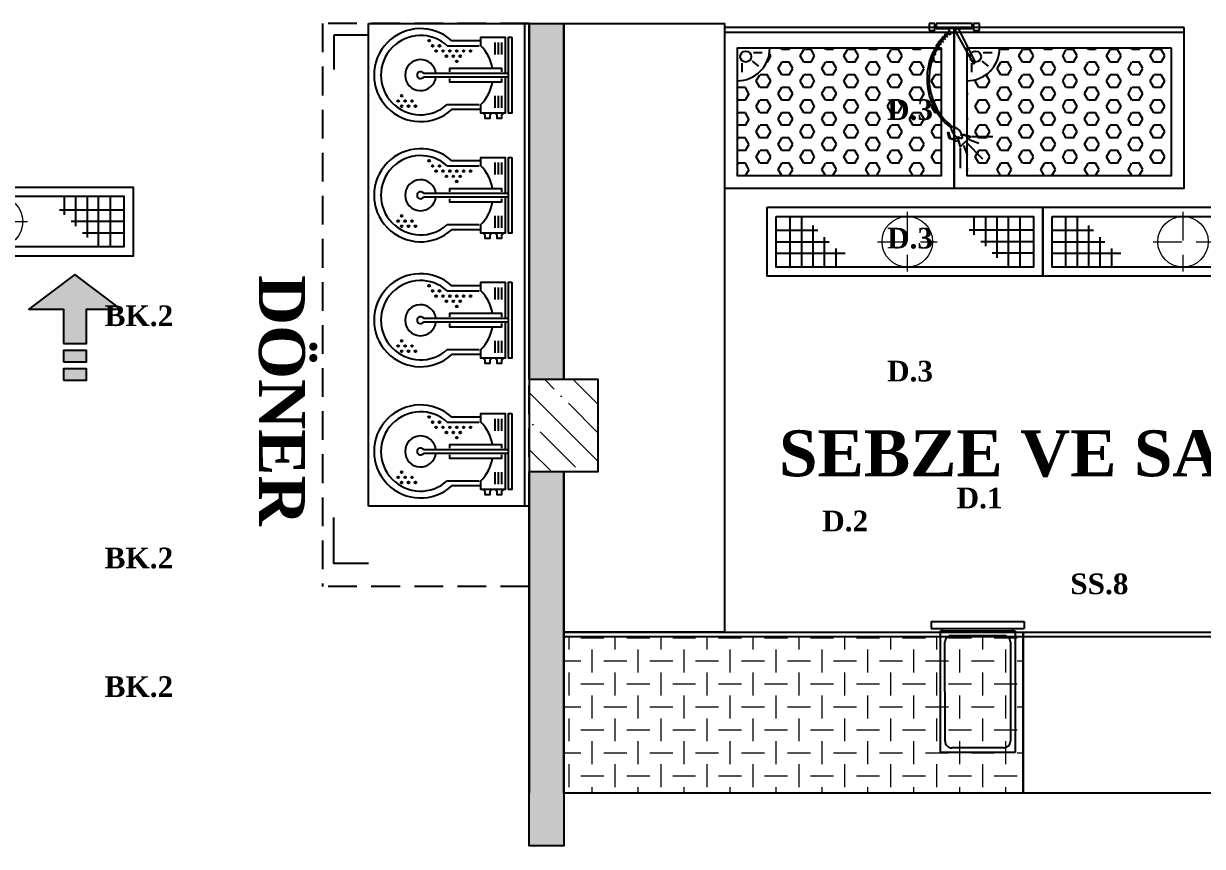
# Model space of a CAD drawing. Header units: millimetres. Extents: x 322668 to 332469, y 13187 to 20117.
# Drawn here: x 328627 to 329141, y 17099 to 17457 of the extents above; entities that cross this region are included whole.
import ezdxf
from ezdxf.enums import TextEntityAlignment as Align

# ---------------------------------------------------------------- set-up
doc = ezdxf.new("R2010")
doc.units = ezdxf.units.MM
doc.header["$LTSCALE"] = 50
doc.header["$MEASUREMENT"] = 0
doc.header["$PDMODE"] = 3
doc.header["$PDSIZE"] = -0.5
doc.linetypes.add('DASHED2', pattern=[0.375, 0.25, -0.125])
doc.linetypes.add('HIDDEN', pattern=[0.375, 0.25, -0.125])
doc.layers.get('0').update_dxf_attribs({"linetype": 'CONTINUOUS'})
doc.layers.get('DEFPOINTS').update_dxf_attribs({"linetype": 'CONTINUOUS'})
for name, color, linetype in [('Duvar h-190', 8, 'CONTINUOUS'), ('MIM_BA', 3, 'CONTINUOUS'), ('MIM_DOSEME', 7, 'CONTINUOUS'), ('MIM_OLCU-DIS', 1, 'CONTINUOUS'), ('sıhhi tesisat', 162, 'CONTINUOUS'), ('Yarım Duvar', 3, 'CONTINUOUS')]:
    doc.layers.add(name, color=color, linetype=linetype)
for name, color, linetype, lineweight in [('GRC-Ekipman', 4, 'CONTINUOUS', 25), ('GRC-sebze', 94, 'CONTINUOUS', 15), ('s-depo', 140, 'CONTINUOUS', 25), ('Tarama', 252, 'CONTINUOUS', 20), ('yerizg-a', 7, 'CONTINUOUS', 15), ('yerizg-b', 7, 'CONTINUOUS', 9)]:
    doc.layers.add(name, color=color, linetype=linetype, lineweight=lineweight)
doc.styles.add('OLCU', font='TSIMPLEX.SHX', dxfattribs={"width": 0.7})
doc.styles.add('REF', font='calibri.ttf', dxfattribs={"height": 10})
doc.styles.add('ROMANS', font='romans.shx')
doc.dimstyles.new('200-OLCU-DIŞ', dxfattribs={"dimtxt": 30, "dimasz": 10, "dimexe": 0, "dimexo": 0, "dimgap": 10, "dimtad": 1, "dimdec": 1, "dimdsep": 46, "dimtxsty": 'OLCU', "dimblk1": 'DOT', "dimblk2": 'DOT', "dimsah": 1, "dimcen": 0, "dimclrd": 7, "dimclre": 7, "dimclrt": 4, "dimadec": 0, "dimazin": 0, "dimtfac": 1, "dimtdec": 1, "dimtix": 1, "dimtmove": 2, "dimatfit": 3, "dimldrblk": 'DOT', "dimfxl": 0, "dimtolj": 1, "dimarcsym": 0})

# ---------------------------------------------------------------- blocks, each defined once
blk = doc.blocks.new('_DOT')
at = {"color": 0, "linetype": 'ByBlock'}
blk.add_line((-0.5, 0), (-1, 0), dxfattribs=at)
at = {"color": 0, "linetype": 'ByBlock', "const_width": 0.5}
blk.add_lwpolyline([(-0.25, 0, 1), (0.25, 0, 1)], format="xyb", close=True, dxfattribs=at)
blk = doc.blocks.new('*D159')
at = {"layer": 'DEFPOINTS', "color": 0}
for p in [(329577.75, 18407.96, -57.5), (327588.54, 14893), (330092.59, 14893)]:
    blk.add_point(p, dxfattribs=at)
at = {"layer": 'MIM_OLCU-DIS', "color": 7, "lineweight": -2}
for p, q in [((330052.83, 18407.96), (330092.59, 18407.96)), ((330092.59, 18397.96), (330092.59, 14903)), ((330052.59, 14893), (330092.59, 14893))]:
    blk.add_line(p, q, dxfattribs=at)
at = {"layer": 'MIM_OLCU-DIS', "color": 7, "lineweight": -2, "xscale": 10, "yscale": 10, "zscale": 10}
for p, rotation in [((330092.59, 18407.96), 90), ((330092.59, 14893), 270)]:
    blk.add_blockref('_DOT', p, dxfattribs=dict(at, rotation=rotation))
at = {"layer": 'MIM_OLCU-DIS', "color": 4, "insert": (330067.59, 16650.48), "char_height": 30, "attachment_point": 5, "rotation": 90, "style": 'OLCU'}
blk.add_mtext('\\A1;3515', dxfattribs=at)
blk = doc.blocks.new('14541')
blk.add_lwpolyline([(328602.25, 17509.67), (328646.25, 17509.67), (328646.25, 17507.67), (328602.25, 17507.67)], close=True)
at = {"color": 251}
for points in [[(328623.25, 17507.67), (328623.25, 17458.41)], [(328625.25, 17458.41), (328625.25, 17507.67)], [(328605.25, 17503.67), (328612.25, 17503.67)], [(328605.25, 17501.67), (328612.25, 17501.67)], [(328622.25, 17473.67), (328620.25, 17473.67), (328620.25, 17503.67), (328622.25, 17503.67)], [(328626.25, 17503.67), (328628.25, 17503.67), (328628.25, 17473.67), (328626.25, 17473.67)], [(328636.25, 17503.67), (328643.25, 17503.67)], [(328636.25, 17501.67), (328643.25, 17501.67)], [(328646.25, 17504.92), (328646.25, 17499.92), (328647.25, 17500.92), (328649.25, 17500.92), (328649.25, 17503.92), (328647.25, 17503.92), (328646.25, 17504.92)], [(328605.25, 17499.67), (328612.25, 17499.67)], [(328636.25, 17499.67), (328643.25, 17499.67)], [(328646.25, 17498.01), (328646.25, 17493.01), (328647.25, 17494.01), (328649.25, 17494.01), (328649.25, 17497.01), (328647.25, 17497.01), (328646.25, 17498.01)]]:
    blk.add_lwpolyline(points, dxfattribs=at)
for points in [[(328620.25, 17498.36, 0.155357), (328607.25, 17491.67), (328602.25, 17491.67), (328602.25, 17505.67), (328623.25, 17505.67)], [(328625.25, 17505.67), (328646.25, 17505.67), (328646.25, 17491.67), (328641.25, 17491.67, 0.155357), (328628.25, 17498.36)]]:
    blk.add_lwpolyline(points, format="xyb")
for points in [[(328604.25, 17491.67), (328604.25, 17474.67)], [(328607.25, 17472.2), (328607.25, 17490.67)], [(328641.25, 17472.2), (328641.25, 17490.67)], [(328644.25, 17491.67), (328644.25, 17474.67)]]:
    blk.add_lwpolyline(points)
for centre in [(328610.25, 17485.67), (328610.25, 17481.67), (328613.25, 17479.67), (328610.25, 17477.67), (328610.25, 17473.67), (328613.25, 17475.67), (328616.25, 17477.67), (328607.25, 17467.67), (328610.25, 17469.67), (328610.25, 17465.67), (328613.25, 17471.67), (328604.25, 17461.67), (328607.25, 17463.67), (328639.25, 17451.67), (328642.25, 17453.67), (328636.25, 17445.67), (328639.25, 17447.67), (328642.25, 17449.67), (328642.25, 17445.67), (328639.25, 17443.67)]:
    blk.add_circle(centre, 0.5, dxfattribs=at)
for radius, start, end in [(27, 137.79455, 42.20545), (23.02, 137.59809, 42.40191)]:
    blk.add_arc((328624.25, 17456.67), radius, start, end)
for radius, start, end in [(9, 96.37937, 83.62063), (2, 120, 60)]:
    blk.add_arc((328624.25, 17456.67), radius, start, end, dxfattribs=at)
blk = doc.blocks.new('PoliTT.S.200-70')
at = {"layer": 'GRC-sebze'}
h = blk.add_hatch(dxfattribs=at)
h.set_pattern_fill('CHECKERED', color=256, scale=10, style=0)
h.set_pattern_definition([(0, (200, 0), (10, 10), [10, -10]), (90, (205, 5), (-10, 10), [10, -10])])
h.paths.add_polyline_path([(0, -70), (200, -70), (200, -2), (0, -2)])
for p, q in [((0, 0), (200, 0)), ((0, -70), (0, 0)), ((200, 0), (200, -70)), ((200, -2), (0, -2)), ((200, -70), (0, -70))]:
    blk.add_line(p, q)
blk = doc.blocks.new('SebzeST.100-70')
h = blk.add_hatch()
h.set_pattern_fill('HEX', color=251, style=0)
h.set_pattern_definition([(180, (-8071.8505, -7795.4603), (0, 5.49926), [3.175, -6.35]), (60, (-8071.8505, -7795.4603), (4.7624989, -2.74963), [3.175, -6.35]), (120, (-8075.0255, -7795.4603), (4.7624989, 2.74963), [3.175, -6.35])])
h.paths.add_polyline_path([(-94.5, -64.5), (-5.5, -64.5), (-5.5, -9), (-80.28, -9, -0.414214), (-94.5, -23.22)])
at = {"color": 251}
for p, q in [((-88.02, -14.63), (-85.18, -16.85)), ((-87.4, -10.86), (-83.57, -10.86)), ((-92.46, -15.55), (-92.46, -19.44))]:
    blk.add_line(p, q, dxfattribs=at)
for points in [[(0, 0), (-100, 0), (-100, -2), (0, -2)], [(0, 0), (-100, 0), (-100, -70), (0, -70)], [(-5.5, -9), (-94.5, -9), (-94.5, -64.5), (-5.5, -64.5)]]:
    blk.add_lwpolyline(points, close=True)
blk.add_circle((-90.74, -12.66), 2.4, dxfattribs=at)
blk.add_arc((-94.5, -9), 14.22, 270, 0, dxfattribs=at)
blk = doc.blocks.new('dde')
at = {"layer": 'GRC-Ekipman', "rotation": 270}
for p in [(329602.69, 17092.46, -380), (329602.69, 16992.46, -380)]:
    blk.add_blockref('SebzeST.100-70', p, dxfattribs=at)
blk = doc.blocks.new('CTezg.180-70')
for p, q in [((-180, 0), (0, 0)), ((-180, -70), (-180, 0)), ((0, 0), (0, -70)), ((0, -2), (-180, -2)), ((0, -70), (-180, -70))]:
    blk.add_line(p, q)
blk = doc.blocks.new('Y-SIFON')
at = {"layer": 'yerizg-a', "color": 0, "linetype": 'Continuous'}
blk.add_circle((0, 0), 11, dxfattribs=at)
at = {"layer": 'yerizg-b', "color": 0, "linetype": 'DASHED2'}
for points in [[(0, 13), (0, -13)], [(-13, 0), (13, 0)]]:
    blk.add_lwpolyline(points, dxfattribs=at)
blk = doc.blocks.new('120')
at = {"layer": 'sıhhi tesisat'}
for p, q in [((16088.22, 16465.14), (16088.22, 16435.14)), ((16093.22, 16465.14), (16093.22, 16442.14)), ((16098.22, 16465.14), (16098.22, 16447.14)), ((16082.22, 16459.14), (16104.22, 16459.14)), ((16104.22, 16454.14), (16082.22, 16454.14)), ((16082.22, 16449.14), (16100.22, 16449.14)), ((16082.22, 16444.14), (16095.22, 16444.14)), ((16082.22, 16439.14), (16090.22, 16439.14)), ((16104.22, 16379.14), (16096.22, 16379.14)), ((16098.22, 16353.14), (16098.22, 16381.14)), ((16104.22, 16374.14), (16091.22, 16374.14)), ((16093.22, 16353.14), (16093.22, 16376.14)), ((16104.22, 16369.14), (16086.22, 16369.14)), ((16088.22, 16353.14), (16088.22, 16371.14)), ((16082.22, 16364.14), (16104.22, 16364.14)), ((16104.22, 16359.14), (16082.22, 16359.14))]:
    blk.add_line(p, q, dxfattribs=at)
for points in [[(16108.22, 16469.14), (16108.22, 16349.14), (16078.22, 16349.14), (16078.22, 16469.14)], [(16104.22, 16465.14), (16104.22, 16353.14), (16082.22, 16353.14), (16082.22, 16465.14)]]:
    blk.add_lwpolyline(points, close=True, dxfattribs=at)
at = {"layer": 'sıhhi tesisat', "rotation": 270}
blk.add_blockref('Y-SIFON', (16093.22, 16408.14), dxfattribs=at)
at = {"layer": 'sıhhi tesisat', "style": 'ROMANS', "width": 0.8}
blk.add_attdef('YRNO', text='', height=10, rotation=270, dxfattribs=at).set_placement((16068.22, 16366.14), align=Align.MIDDLE)
blk = doc.blocks.new('ÖN YIKAMA DUŞ')
at = {"linetype": 'Continuous'}
for p, q in [((0, 0), (0, -4.35)), ((3.67, 0), (0, 0)), ((3.67, -4.35), (3.67, 0)), ((4.49, 0), (4.49, -2.99)), ((26.89, 0), (4.49, 0)), ((26.89, -2.99), (26.89, 0)), ((27.71, 0), (27.71, -4.35)), ((31.38, 0), (27.71, 0)), ((31.38, -4.35), (31.38, 0)), ((0, -4.35), (3.67, -4.35)), ((4.49, -0.7), (3.67, -0.7)), ((4.49, -2.2), (3.67, -2.2)), ((4.49, -2.99), (13.36, -2.99)), ((9.39, -6.43), (11.47, -8.42)), ((10.88, -5.04), (12.97, -7.03)), ((11.47, -4.74), (13.56, -6.73)), ((11.87, -4.24), (13.96, -6.23)), ((12.17, -3.94), (13.42, -2.95)), ((12.17, -3.94), (14.26, -5.93)), ((13.42, -2.95), (17.9, -2.95)), ((17.9, -2.95), (14.26, -5.93)), ((17.85, -2.99), (26.89, -2.99)), ((27.71, -0.7), (26.89, -0.7)), ((27.71, -2.2), (26.89, -2.2)), ((27.71, -4.35), (31.38, -4.35)), ((4.22, -12.9), (6.3, -14.89)), ((5.51, -11.01), (7.6, -13)), ((6.9, -9.52), (8.99, -11.51)), ((8.09, -7.92), (10.18, -9.91)), ((0.73, -20.45), (3.44, -21.44)), ((1.71, -17.76), (4.14, -19.32)), ((2.71, -15.27), (5.13, -16.83)), ((-0.06, -22.84), (2.64, -23.83))]:
    blk.add_line(p, q, dxfattribs=at)
at = {"color": 251, "linetype": 'Continuous'}
for p, q in [((26.98, -23.52), (16.13, -4.4)), ((18.14, -2.99), (28.48, -23.52)), ((11.72, -67.63), (11.99, -67.57)), ((12.58, -71.55), (11.72, -67.63)), ((11.99, -67.57), (13.17, -71.33)), ((15.85, -72.41), (12.58, -71.55)), ((13.17, -71.33), (16.01, -71.66)), ((17.14, -73.32), (15.85, -72.41)), ((16.01, -71.66), (17.94, -71.23)), ((18.05, -73), (17.14, -73.32)), ((25.75, -70.37), (19.36, -76.69)), ((24.97, -72.13), (30.97, -74.38)), ((26.32, -70.32), (39.69, -70.32)), ((19.41, -77.24), (19.41, -89.86)), ((21.36, -75.73), (23.62, -81.6)), ((23.01, -73.78), (33.23, -84.15))]:
    blk.add_line(p, q, dxfattribs=at)
at = {"linetype": 'Continuous'}
for centre, radius, start, end in [((37.03, -34.39), 38.31, 129.04277, 232.33687), ((38.16, -34.28), 38.13, 130.31725, 231.55853)]:
    blk.add_arc(centre, radius, start, end, dxfattribs=at)
at = {"color": 251, "linetype": 'Continuous'}
for centre, radius, start, end in [((27.73, -23.9), 0.838, 153.27174, 26.72826), ((14.56, -65.02), 0.878, 134.13044, 188.01239), ((20.04, -64.25), 6.42, 188.01239, 207.31302), ((14.56, -65.02), 0.878, 80.24848, 134.13044), ((13.62, -70.48), 6.42, 60.94786, 80.24848), ((9.92, -77.13), 14.03, 51.2665, 60.94786), ((26.8, -60.75), 14.03, 207.31302, 216.99437), ((32.31, -51.98), 23.99, 225.84174, 233.24016), ((96.22, -54.12), 80.11, 192.31187, 196.3602), ((-87.91, -95.91), 108.97, 10.16311, 13.63554), ((22.16, -65.75), 6.11, 227.09697, 246.86769), ((-2.2, -81.94), 26.17, 29.93546, 37.01891), ((16.11, -72.95), 5.32, 28.81189, 50.00635), ((46.71, 29.79), 102.33, 254.59469, 258.178), ((19.9, -70.5), 0.878, 260.24848, 314.13044), ((2.73, -141.7), 74.94, 72.11197, 76.29749), ((19.9, -70.5), 0.878, 314.13044, 8.01239)]:
    blk.add_arc(centre, radius, start, end, dxfattribs=at)
blk = doc.blocks.new('YÖN OKU')
at = {"linetype": 'Continuous'}
h = blk.add_hatch(color=1, dxfattribs=at)
h.paths.add_polyline_path([(10, -8), (0, -8), (0, -13), (10, -13)])
h.paths.add_polyline_path([(10, 0), (0, 0), (0, -5), (10, -5)])
blk.add_hatch(color=1, dxfattribs=at).paths.add_polyline_path([(10, -16), (0, -16), (0, -31), (-15, -31), (5, -46), (25, -31), (10, -31)])
at = {"color": 1, "linetype": 'Continuous'}
for points in [[(10, 0), (0, 0), (0, -5), (10, -5)], [(10, -8), (0, -8), (0, -13), (10, -13)]]:
    blk.add_lwpolyline(points, close=True, dxfattribs=at)
blk.add_lwpolyline([(10, -16), (0, -16), (0, -31), (-15, -31), (5, -46), (25, -31), (10, -31), (10, -16)], dxfattribs=at)
blk = doc.blocks.new('CTezg.210-70')
for p, q in [((-210, 0), (0, 0)), ((-210, -70), (-210, 0)), ((0, 0), (0, -70)), ((0, -2), (-210, -2)), ((0, -70), (-210, -70))]:
    blk.add_line(p, q)
blk = doc.blocks.new('200')
at = {"color": 7, "linetype": 'HIDDEN'}
for p, q in [((328624.49, 17510.33, -287.04), (328534.49, 17510.33, -287.04)), ((328534.49, 17510.33, -287.04), (328534.49, 17265.33, -287.04)), ((328624.49, 17265.33, -287.04), (328624.49, 17510.33, -287.04)), ((328624.49, 17265.33, -287.04), (328534.49, 17265.33, -287.04))]:
    blk.add_line(p, q, dxfattribs=at)
at = {"color": 7, "elevation": -287.04}
blk.add_lwpolyline([(328554.49, 17275.33), (328539.49, 17275.33), (328539.49, 17295.33)], dxfattribs=at)
at = {"layer": 'MIM_DOSEME'}
for p, q in [((328554.49, 17505.33, -287.04), (328539.49, 17505.33, -287.04)), ((328539.49, 17505.33, -287.04), (328539.49, 17490.33, -287.04))]:
    blk.add_line(p, q, dxfattribs=at)

msp = doc.modelspace()

# ---------------------------------------------------------------- hatches: boundary and pattern name
at = {"layer": 'Duvar h-190'}
h = msp.add_hatch(color=256, dxfattribs=at)
h.dxf.hatch_style = 1
h.paths.add_polyline_path([(328862.59, 17457.43), (328847.59, 17457.43), (328847.59, 17302.46), (328862.59, 17302.46)])
h.paths.add_polyline_path([(328862.59, 17262.46), (328847.59, 17262.46), (328847.59, 17099.46), (328862.59, 17099.46)])
at = {"layer": 'Tarama', "ltscale": 0.5}
h = msp.add_hatch(dxfattribs=at)
h.set_pattern_fill('ANSI35', color=256, scale=70, angle=-90)
h.set_pattern_definition([(315, (-29775.514, 5926.281), (12.3743687, 12.3743687), []), (315, (-29775.514, 5913.907), (12.3743687, 12.3743687), [21.875, -4.375, 0, -4.375])])
h.paths.add_polyline_path([(328862.59, 17302.46), (328847.59, 17302.46), (328847.59, 17300.47), (328862.59, 17300.47)])
h.paths.add_polyline_path([(328877.59, 17302.46), (328862.59, 17302.46), (328862.59, 17300.47), (328877.59, 17300.47)])
h.paths.add_polyline_path([(328862.59, 17262.46), (328877.59, 17262.46), (328877.59, 17300.47), (328862.59, 17300.47)])
h.paths.add_polyline_path([(328847.59, 17262.46), (328862.59, 17262.46), (328862.59, 17300.47), (328847.59, 17300.47)])

# ---------------------------------------------------------------- linework, layer by layer
at = {"layer": 'Duvar h-190'}
for points, elevation in [([(328847.59, 17457.43), (328862.59, 17457.43), (328862.59, 17302.46), (328847.59, 17302.46)], -287.04), ([(328847.59, 17262.46), (328862.59, 17262.46), (328862.59, 17099.46), (328847.59, 17099.46)], -230.53)]:
    msp.add_lwpolyline(points, close=True, dxfattribs=dict(at, elevation=elevation))
at = {"layer": 'GRC-Ekipman'}
for p, q in [((329022.52, 17197.11), (329063.02, 17197.13)), ((329022.52, 17197.11), (329022.52, 17194.11)), ((329022.52, 17194.11), (329063.02, 17194.13)), ((329063.02, 17197.13), (329063.02, 17194.13)), ((329026.52, 17193.12), (329059.02, 17193.13)), ((329026.55, 17140.12), (329026.52, 17193.12)), ((329031.52, 17191.12), (329054.02, 17191.13)), ((329059.02, 17193.13), (329059.05, 17140.13)), ((329028.54, 17145.12), (329028.52, 17188.12)), ((329057.02, 17188.13), (329057.04, 17145.13)), ((329059.05, 17140.13), (329026.55, 17140.12)), ((329054.05, 17142.13), (329031.55, 17142.12))]:
    msp.add_line(p, q, dxfattribs=at)
at = {"layer": 'GRC-Ekipman', "elevation": -287.04}
msp.add_lwpolyline([(328862.59, 17457.43), (328932.59, 17457.43), (328932.59, 17192.46), (328862.59, 17192.46), (328862.59, 17262.46), (328877.59, 17262.46), (328877.59, 17302.46), (328862.59, 17302.46)], dxfattribs=at)
at = {"layer": 'GRC-Ekipman'}
for points in [[(329027.52, 17193.12), (329027.52, 17194.12)], [(329058.02, 17193.13), (329058.02, 17194.13)]]:
    msp.add_lwpolyline(points, dxfattribs=at)
for centre, start, end in [((329031.52, 17188.12), 90.029, 180.029), ((329054.02, 17188.13), 0.029, 90.029), ((329031.54, 17145.12), 180.029, 270.029), ((329054.04, 17145.13), 270.029, 0.029)]:
    msp.add_arc(centre, 3, start, end, dxfattribs=at)
at = {"layer": 'MIM_BA', "elevation": -287.04}
msp.add_lwpolyline([(328877.59, 17262.46), (328877.59, 17302.46), (328847.59, 17302.46), (328847.59, 17262.46), (328877.59, 17262.46)], dxfattribs=at)
at = {"layer": 'MIM_DOSEME'}
for p, q in [((328847.59, 17302.46, -287.04), (328847.59, 17457.43, -287.04)), ((328862.59, 17302.46, -287.04), (328862.59, 17457.43, -287.04))]:
    msp.add_line(p, q, dxfattribs=at)
at = {"layer": 'MIM_DOSEME', "color": 3}
for p, q in [((328847.59, 17262.46, -287.04), (328847.59, 17122.46, -287.04)), ((328862.59, 17122.46, -287.04), (328862.59, 17262.46, -287.04))]:
    msp.add_line(p, q, dxfattribs=at)
at = {"layer": 'Yarım Duvar', "elevation": -287.04}
msp.add_lwpolyline([(328862.59, 17302.46), (328847.59, 17302.46), (328847.59, 17457.43), (328862.59, 17457.43)], close=True, dxfattribs=at)

# ---------------------------------------------------------------- block references
at = {"color": 7}
for p, rotation in [((345024.29, 1278.03), 89.99999999999999), ((345420.26, 1269.25, -417.5), 90), ((345540.26, 1269.25, -417.5), 90)]:
    msp.add_blockref('120', p, dxfattribs=dict(at, rotation=rotation))
at = {"rotation": 180}
msp.add_blockref('YÖN OKU', (328654.84, 17302.16), dxfattribs=at)
at = {"layer": 'GRC-Ekipman', "rotation": 270}
msp.add_blockref('CTezg.210-70', (328847.59, 17247.43, -287.04), dxfattribs=at)
at = {"layer": 'GRC-Ekipman', "xscale": 0.7, "yscale": 0.7, "zscale": 0.7}
msp.add_blockref('ÖN YIKAMA DUŞ', (329021.6, 17457.43, -287.04), dxfattribs=at)
at = {"layer": 'GRC-Ekipman'}
for name, p in [('PoliTT.S.200-70', (328862.59, 17192.46, -287.04)), ('CTezg.180-70', (329242.59, 17192.46, -287.04))]:
    msp.add_blockref(name, p, dxfattribs=at)
at = {"layer": 'MIM_DOSEME', "xscale": 0.75, "yscale": 0.75, "zscale": 0.75, "rotation": 270}
for p in [(315707.78, 263903.18, 179.21), (315707.78, 263850.89, 179.21), (315707.78, 263796.5, 179.21), (315707.78, 263739.36, 179.21)]:
    msp.add_blockref('14541', p, dxfattribs=at)
at = {"layer": 'MIM_DOSEME', "rotation": 90}
msp.add_blockref('dde', (346125.03, -312146.96, 92.96), dxfattribs=at)
at = {"layer": 's-depo'}
msp.add_blockref('200', (223.1, -52.9), dxfattribs=at)

# ---------------------------------------------------------------- texts
at = {"color": 7, "char_height": 20, "attachment_point": 3, "style": 'REF'}
for s, insert in [('{\\fCentury|b1|i0|c162|p18;^I\\H0.45x;\\C1;D.3}', (329023.31, 17424.48)), ('{\\fCentury|b1|i0|c162|p18;^I\\H0.45x;\\C1;D.3}', (329023.31, 17368.54)), ('{\\fCentury|b1|i0|c162|p18;^I\\H0.45x;\\C1;BK.2}', (328692.61, 17334.75, -242.5)), ('{\\fCentury|b1|i0|c162|p18;^I\\H0.45x;\\C1;D.3}', (329023.31, 17310.66)), ('{\\fCentury|b1|i0|c162|p18;^ISEBZE VE SALATA HAZIRLIK}', (329395.27, 17280.38, -287.04)), ('{\\fCentury|b1|i0|c162|p18;^I\\H0.45x;\\C1;D.1}', (329053.58, 17255.41, 406.51)), ('{\\fCentury|b1|i0|c162|p18;^I\\H0.45x;\\C1;D.2}', (328995.09, 17245.42, -59.74)), ('{\\fCentury|b1|i0|c162|p18;^I\\H0.45x;\\C1;BK.2}', (328692.61, 17229.31, -242.5)), ('{\\fCentury|b1|i0|c162|p18;^I\\H0.45x;\\C1;SS.8}', (329108.37, 17218.05)), ('{\\fCentury|b1|i0|c162|p18;^I\\H0.45x;\\C1;BK.2}', (328692.61, 17173.31, -242.5))]:
    msp.add_mtext_dynamic_manual_height_columns(s, width=512.9971, gutter_width=50, heights=[0], dxfattribs=dict(at, insert=insert))
at = {"color": 7, "insert": (328749.98, 17238.91, 56.51), "char_height": 20, "attachment_point": 3, "rotation": 270, "style": 'REF'}
msp.add_mtext_dynamic_manual_height_columns('{\\fCentury|b1|i0|c162|p18;^IDÖNER}', width=267.4896, gutter_width=50, heights=[0], dxfattribs=at)

# ---------------------------------------------------------------- dimensions: what is measured, and where the dimension line sits
at = {"layer": 'MIM_OLCU-DIS', "color": 22}
dim = msp.add_linear_dim(base=(330092.59, 14893), p1=(329577.75, 18407.96, -57.5), p2=(327588.54, 14893), angle=270, dimstyle='200-OLCU-DIŞ', dxfattribs=at)
dim.commit()
dim.dimension.update_dxf_attribs({"geometry": '*D159', "text_midpoint": (330067.59, 16650.48)})

doc.saveas('drawing.dxf')
